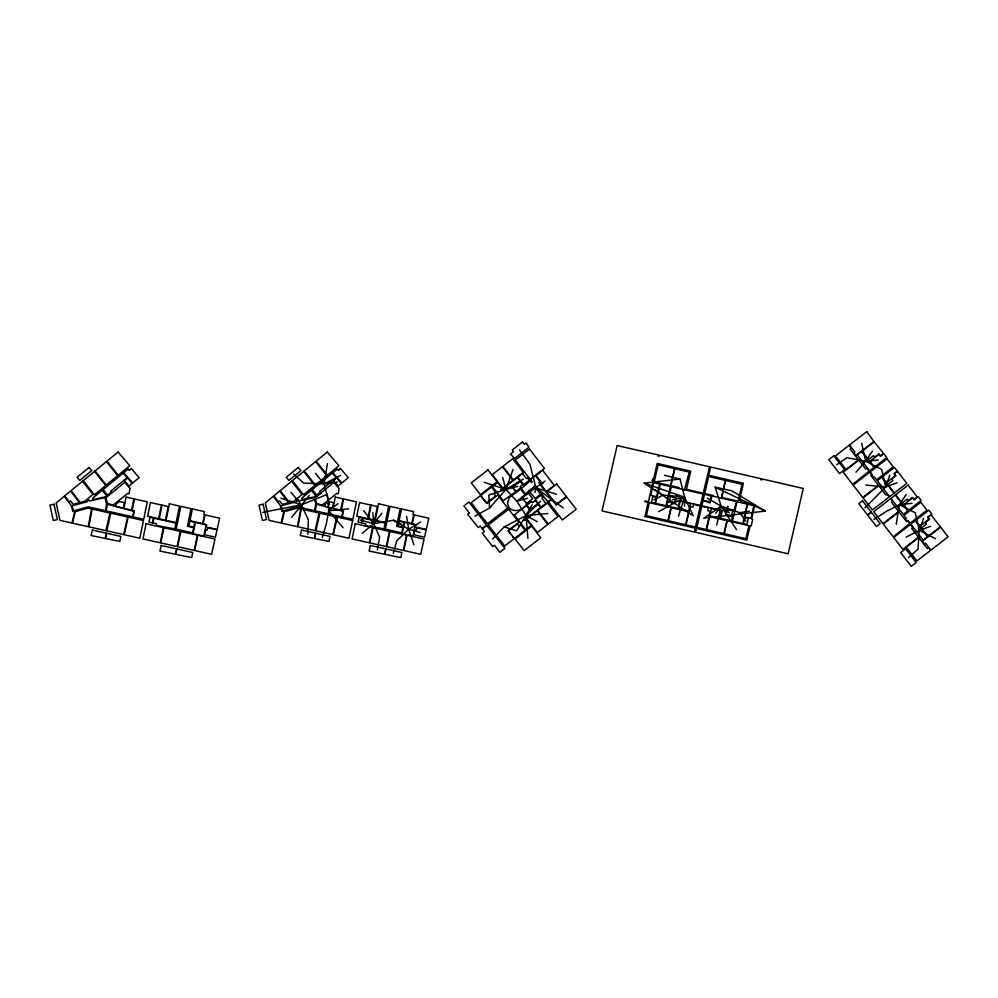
<?xml version="1.0" encoding="UTF-8"?>
<svg xmlns="http://www.w3.org/2000/svg" width="998" height="998" viewBox="0 0 998 998"><rect width="100%" height="100%" fill="white"/><g stroke="black" fill="none" stroke-linecap="round" stroke-linejoin="round"><path stroke-width="1.5" d="M684.528 506.136L684.64 497.303L680.012 479.052L664.419 475.285M307.846 534.292L308.357 519.821L301.346 504.826L291.117 492.426M896.254 524.337L899.335 504.689L906.209 494.559M327.444 463.583L324.063 483.955L329.502 504.788M262.773 512.348L301.346 504.826L327.332 494.384L328.679 510.801L326.334 523.913L322.292 537.386M377.369 549.91L379.652 537.161L373.651 523.725L363.696 510.614M652.305 480.225L652.642 478.791L653.615 479.003L657.22 463.409L690.778 471.193L686.474 489.332L703.241 493.199L709.541 466.802L659.316 455.2L659.079 456.248L657.994 455.999L658.231 454.951L617.151 445.57L602.044 510.951L694.383 532.009L695.282 528.167L644.895 516.49M644.995 516.552L648.151 502.406L644.833 501.645L645.007 500.884L648.463 501.682L653.278 480.45L652.23 480.175M674.636 468.673L670.706 485.714L674.685 468.686M678.777 488.496L678.977 487.623L654.201 481.897L658.144 464.856L689.206 472.042L684.503 489.818M725.471 480.412L721.429 498.114M725.521 480.425L721.604 497.391L738.133 501.208L742.05 484.255L708.642 476.533L704.7 493.536L713.221 495.507L713.021 496.355L711.786 496.068L710.214 502.88L703.066 500.634L701.856 505.849L722.315 510.514L720.506 518.361L731.571 520.906L732.52 516.777L725.708 515.193L726.245 511.4L727.779 506.223L727.579 509.205L733.929 510.677L736.536 501.645L713.059 496.218M716.751 525.123L721.155 506.161L715.129 487.174L731.833 490.816L765.279 511.101L703.752 518.224L721.155 506.161L739.792 512.673L749.361 511.176M534.928 492.488L535.988 487.96L529.876 464.207L519.496 449.836M393.312 553.329L396.668 540.953L408.718 529.252L420.595 521.991M678.44 516.253L684.64 497.303L644.184 483.132L680.012 479.052M513.022 469.372L505.974 489.432L489.569 508.007L474.923 516.178M864.992 507.845L885.675 486.962L889.829 475.148M923.699 518.336L919.195 530.412L918.023 549.224L908.442 557.52M532.184 504.851L516.69 530.824L504.202 526.894L492.575 539.007M872.477 451.071L865.64 461.176L855.91 472.229M715.741 513.371L721.155 506.161L729.488 512.86M291.715 517.301L309.268 495.47M362.299 533.281L373.651 523.725L381.897 513.184M540.604 501.295L526.058 515.554L504.202 526.894M131.324 468.499L129.303 470.27L128.193 469.01L123.702 472.69L132.734 482.945L139.134 477.68L131.324 468.499L129.366 470.208M340.468 468.499L338.447 470.27L337.336 469.01L332.845 472.69L341.877 482.945L348.277 477.68L340.468 468.499L338.509 470.208M123.914 480.375L127.12 477.643L123.153 473.139L103.156 489.556L107.51 495.07L111.364 491.914L110.741 491.153L123.889 480.35M333.058 480.375L336.264 477.643L332.297 473.139L312.299 489.556L316.653 495.07L320.508 491.914L319.884 491.153L333.045 480.35M128.804 486.163L132.185 483.394L127.407 477.955L124.176 480.699L128.804 486.163L124.775 481.423M315.094 497.802L333.843 482.421L338.996 488.471L338.235 493.81L336.75 493.449L322.179 505.138L316.628 503.379L315.094 497.802L321.356 492.663M337.948 486.163L341.328 483.394L336.551 477.955L333.332 480.699L337.948 486.163L333.918 481.423M482.234 497.703L480.986 495.27L491.577 487.074L495.856 492.6L494.11 493.96L495.669 495.969L486.824 502.817L484.828 501.046M469.334 512.947L467.65 514.307L478.279 527.555L480.35 525.958L481.984 528.628L486.537 525.098L468.96 502.019L463.895 505.936L469.322 513.009M871.291 461.35L870.356 462.074L874.323 467.201L886.698 457.483L883.754 453.678L880.336 456.311L878.951 454.327L870.792 460.664L871.291 461.326M885.837 482.022L886.885 481.211L887.409 481.884L895.431 475.584L893.921 473.813L897.302 471.106L894.457 467.438L882.007 477.069L894.058 493.212L889.58 496.667L877.292 480.712L881.77 477.256L887.372 484.566M343.05 527.68L328.679 510.801L338.023 503.616M544.995 481.073L516.877 501.258L505.974 489.432L502.63 477.431M836.686 464.669L847.053 457.67L865.64 461.176L878.078 460.003M873.936 519.409L886.299 511.438L899.335 504.689L912.085 503.329M523.314 479.102L505.974 489.432L488.833 495.033L489.569 508.007M658.655 511.687L684.64 497.303L693.223 515.766L644.184 483.132M653.94 499.848L663.109 495.045L684.64 497.303L672.415 499.699M340.655 475.385L324.063 483.955L303.604 483.069L293.574 473.938M906.172 537.124L919.195 530.412L930.672 526.295M865.89 485.078L885.675 486.962L897.09 482.783M527.493 498.276L516.877 501.258L526.058 515.554L527.917 538.371M517.8 486.413L505.974 489.432L484.205 482.296M360.315 520.083L373.651 523.725L393.524 520.22L400.984 524.125M337.299 482.071L324.063 483.955L315.493 473.314M328.679 510.801L348.651 508.843M547.852 513.521L526.058 515.554L537.311 521.68M420.108 532.458L408.718 529.252L393.524 520.22M556.472 494.21L535.988 487.96L563.321 507.945M280.9 498.227L301.346 504.826M715.129 487.174L765.279 511.101M935.525 538.683L919.195 530.412L915.328 512.86L899.335 504.689M707.283 498.127L721.155 506.161L736.561 529.701M655.137 489.694L663.109 495.045M522.291 497.815L526.607 503.466M510.128 533.132L512.722 536.413M482.333 497.628L484.916 500.971M739.792 512.673L745.855 521.056M413.883 544.758L408.718 529.252L406.598 516.303M885.675 486.962L881.646 469.434L865.64 461.176L861.723 443.374M372.865 512.698L373.651 523.725M507.645 501.944C507.508 513.334 521.63 512.673 526.67 504.264L526.258 503.741L532.683 498.763L528.304 493.112L521.842 498.164L521.405 497.59L525.023 494.796L520.619 489.12L509.579 497.478L507.645 501.944M129.902 488.421L129.091 493.81L127.607 493.449L113.023 505.138L107.472 503.379L105.95 497.802L124.688 482.421L129.902 488.421M106.599 503.903L105.439 510.714L88.061 506.822L73.864 510.851L71.794 505.936L87.175 501.707L88.772 499.661L89.645 500.996L104.877 497.653L106.599 503.903M107.26 504.19L106.137 510.876L132.559 516.789L133.695 511.288L107.26 504.19M315.742 503.903L314.595 510.714L297.217 506.822L283.008 510.851L280.937 505.936L296.319 501.707L297.915 499.661L298.789 500.996L314.033 497.653L315.742 503.903M316.416 504.19L315.281 510.876L341.715 516.789L342.838 511.288L316.416 504.19M91.591 508.905L88.248 526.695L72.492 523.164L75.287 511.625L88.036 508.119L91.591 508.905M92.14 509.03L88.81 526.819L105.963 530.662L109.917 513.009L92.14 509.03M187.499 526.333L193.699 527.568L192.514 532.832L176.184 529.177L180.875 506.36L190.992 508.631L187.499 526.333M300.735 508.905L297.404 526.695L281.636 523.164L284.442 511.625L297.179 508.119L300.735 508.905M301.284 509.03L297.953 526.819L315.106 530.662L319.061 513.009L301.284 509.03M396.655 526.333L402.843 527.568L401.67 532.832L385.328 529.177L390.031 506.36L400.148 508.631L396.655 526.333M124.451 502.605L123.303 508.194L115.593 506.323L116.13 504.115L119.361 501.557L124.451 502.605M126.16 497.116L123.852 508.319L131.561 510.19L133.894 498.85L126.16 497.116M134.443 498.975L132.11 510.327L134.356 510.851L133.121 516.914L143.724 519.284L147.305 501.857L134.443 498.975M143.463 520.519L139.82 538.234L124.201 534.741L128.156 517.101L143.463 520.519M146.082 523.738L142.964 538.945L160.229 542.8L163.348 527.643L146.082 523.738M150.448 502.555L147.642 516.203L158.645 518.673L161.451 505.013L150.448 502.555M149.887 517.288L148.914 522.079L152.445 522.865L153.43 518.087L149.887 517.288M153.979 518.212L152.993 522.989L156.561 523.788L156.187 525.459L174.812 528.878L175.997 523.139L153.979 518.212M162 505.138L159.193 518.798L165.443 520.195L168.25 506.572L162 505.138M163.897 527.767L160.778 542.924L177.108 546.58L180.226 531.385L163.897 527.767M169.398 503.79L165.992 520.32L176.11 522.578L179.515 506.061L169.398 503.79M180.788 531.51L177.656 546.704L194.236 550.422L197.392 535.103L180.788 531.51M189.857 521.156L188.847 526.083L193.824 527.006L194.884 522.291L189.857 521.156M192.364 508.93L189.944 520.744L202.644 523.588L204.615 514.831L203.854 514.656L204.44 511.637L192.364 508.93M197.804 535.19L194.66 550.509L211.564 554.302L214.969 539.095L197.804 535.19M206.137 524.811L203.804 536.101L193.051 533.693L195.433 522.416L206.137 524.811M205.526 529.901L204.528 534.753L215.393 537.186L217.04 529.838L207.596 527.73L207.085 530.2L205.526 529.901M206.549 524.898L206.124 526.956L217.127 529.427L219.647 518.199L205.027 514.918L203.068 523.688L206.648 524.923M333.594 502.605L332.446 508.194L324.749 506.323L325.286 504.115L328.504 501.557L333.594 502.605M335.303 497.116L332.995 508.319L340.705 510.19L343.038 498.85L335.303 497.116M343.599 498.975L341.254 510.327L343.512 510.851L342.264 516.914L352.868 519.284L356.448 501.857L343.599 498.975M352.618 520.519L348.976 538.234L333.344 534.741L337.299 517.101L352.618 520.519M355.238 523.738L352.107 538.945L369.372 542.8L372.491 527.643L355.238 523.738M359.592 502.555L356.785 516.203L367.788 518.673L370.595 505.013L359.592 502.555M359.043 517.288L358.057 522.079L361.588 522.865L362.573 518.087L359.043 517.288M363.122 518.212L362.149 522.989L365.705 523.788L365.33 525.459L383.968 528.878L385.141 523.139L363.122 518.212M371.156 505.138L368.337 518.798L374.587 520.195L377.394 506.572L371.156 505.138M373.04 527.767L369.921 542.924L386.251 546.58L389.382 531.385L373.04 527.767M378.541 503.79L375.148 520.32L385.253 522.578L388.659 506.061L378.541 503.79M389.931 531.51L386.8 546.704L403.392 550.422L406.535 535.103L389.931 531.51M399 521.156L397.99 526.083L402.967 527.006L404.028 522.291L399 521.156M401.508 508.93L399.088 520.744L411.8 523.588L413.758 514.831L412.96 514.656L413.584 511.637L401.508 508.93M406.959 535.19L403.803 550.509L420.707 554.302L424.113 539.095L406.959 535.19M415.28 524.811L412.96 536.101L402.194 533.693L404.577 522.416L415.28 524.811M414.669 529.901L413.671 534.753L424.537 537.186L426.183 529.838L416.74 527.73L416.228 530.2L414.669 529.901M415.692 524.898L415.268 526.956L426.271 529.427L428.791 518.199L414.17 514.918L412.211 523.688L415.792 524.923M92.352 530.05L91.117 535.539L105.189 538.421L106.362 533.182L92.352 530.05M110.741 513.197L106.786 530.836L123.652 534.616L127.594 516.976L110.741 513.197M106.636 533.244L105.464 538.483L119.81 541.427L120.92 536.437L106.636 533.244M161.214 545.469L159.954 551.071L175.386 554.239L176.584 548.9L161.214 545.469M176.871 548.975L175.673 554.302L191.641 557.583L192.776 552.53L176.871 548.975M301.496 530.05L300.273 535.539L314.333 538.421L315.505 533.182L301.496 530.05M319.884 513.197L315.929 530.836L332.796 534.616L336.75 516.976L319.884 513.197M315.792 533.244L314.62 538.483L328.953 541.427L330.064 536.437L315.792 533.244M370.358 545.469L369.098 551.071L384.542 554.239L385.727 548.9L370.358 545.469M386.014 548.975L384.816 554.302L400.797 557.583L401.92 552.53L386.014 548.975M653.653 482.683L650.721 495.332L656.622 496.692L659.541 484.042L653.653 482.683M649.361 502.693L646.367 515.692L667.949 520.682L670.955 507.683L649.361 502.693M652.804 496.53L651.457 502.368L655.025 503.192L656.459 497.378L652.804 496.53M656.31 499.649L655.474 503.304L665.94 505.712L670.369 486.55L660.414 484.242L656.31 499.649M667.787 501.907L666.864 505.936L678.141 508.531L679.613 500.684L700.409 505.487L703.054 494.047L671.292 486.762L669.196 495.819L675.758 497.216L676.756 494.521L675.783 500.223L674.685 503.516L667.787 501.907M670.382 496.443L669.147 501.819L674.436 502.942L675.683 497.565L670.382 496.443M671.267 507.757L668.261 520.756L685.626 524.761L688.632 511.762L671.267 507.757M680.249 501.258L678.553 508.631L688.807 511.001L690.504 503.628L680.249 501.258M690.254 506.622L686.038 524.861L695.431 527.031L700.309 505.899L693.535 504.327L692.861 507.209L690.254 506.622M696.467 528.441L695.581 532.283L788.158 553.803L803.253 488.459L762.098 478.953L761.873 479.926L760.775 479.664L761 478.703L710.626 467.052L708.717 475.347L743.41 483.306L739.518 500.16L740.753 500.447L740.591 501.782L754.738 505.038L751.631 519.11L752.741 519.334L751.22 525.884L750.172 525.647L746.778 540.068L696.467 528.441M701.769 506.26L696.891 527.368L706.172 529.514L710.389 511.263L707.769 510.689L708.443 507.807L701.769 506.26M704.513 494.384L703.153 500.272L710.065 501.869L711.424 495.981L704.513 494.384M709.578 516.64L706.584 529.614L723.924 533.618L726.918 520.644L709.578 516.64M711.462 508.506L709.765 515.879L720.007 518.236L721.716 510.876L711.462 508.506M727.505 509.566L726.257 514.943L731.472 516.153L732.719 510.776L727.505 509.566M727.255 520.719L724.249 533.693L745.868 538.683L748.874 525.709L727.255 520.719M736.948 501.732L732.495 521.131L743.011 523.563L747.065 504.077L736.948 501.732M747.477 504.165L744.932 516.902L750.983 518.311L753.902 505.649L747.477 504.165M744.758 517.638L743.373 523.638L746.941 524.461L748.325 518.473L744.758 517.638M72.941 511.201L74.576 512.174L71.943 523.039L59.98 520.357L56.138 502.892L64.171 496.305L70.933 505.163L72.941 511.201M282.097 511.201L283.719 512.174L281.087 523.039L269.123 520.357L265.281 502.892L273.315 496.305L280.089 505.163L282.097 511.201M89.084 467.463L77.145 477.269L79.74 480.437L91.741 470.594L89.084 467.463M70.571 491.053L64.708 495.856L69.336 501.907L70.534 500.946L73.166 504.389L79.441 502.668L70.571 491.053M82.485 481.273L71.108 490.604L80.177 502.468L84.73 501.221L92.914 494.447L82.485 481.273M94.523 471.38L83.246 480.649L94.411 494.746L105.688 485.477L94.523 471.38M106.462 461.587L95.072 470.931L106.237 485.028L117.627 475.684L106.462 461.587M118.101 452.032L107.011 461.138L118.176 475.235L129.752 465.729L118.101 452.032M102.283 490.268L92.664 498.164L93.238 499.487L105.376 496.817L106.649 495.781L102.283 490.268M298.227 467.463L286.289 477.269L288.884 480.437L300.885 470.594L298.227 467.463M279.714 491.053L273.864 495.856L278.479 501.907L279.69 500.946L282.322 504.389L288.584 502.668L279.714 491.053M291.628 481.273L280.263 490.604L289.32 502.468L293.874 501.221L302.057 494.447L291.628 481.273M303.666 471.38L292.389 480.649L303.554 494.746L314.832 485.477L303.666 471.38M315.605 461.587L304.215 470.931L315.38 485.028L326.77 475.684L315.605 461.587M327.244 452.032L316.154 461.138L327.319 475.235L338.896 465.729L327.244 452.032M311.426 490.268L301.82 498.164L302.382 499.487L314.532 496.817L315.792 495.781L311.426 490.268M897.489 471.343L894.433 473.788L895.942 475.747L891.676 478.99L892.836 480.487L887.733 484.541L894.295 493.024L906.783 483.356L897.489 471.343M927.579 517.313L929.001 519.16L920.842 525.559L920.218 524.761L919.308 525.484L915.49 520.544L928.876 510.19L931.82 514.007L927.566 517.301M931.109 514.868L928.003 517.363L929.512 519.309L925.246 522.565L926.394 524.062L921.304 528.117L927.828 536.55L940.365 526.844L931.109 514.868M920.967 528.117L927.591 536.737L923.2 540.13L910.8 524.175L915.253 520.731L920.967 528.117M522.54 441.989L512.248 449.961L513.533 451.62L510.452 454.003L514.606 458.444L528.965 447.279L526.071 443L524.262 444.397L522.54 441.989M487.972 469.933L471.268 482.845L480.412 494.659L497.141 481.71L487.972 469.933M502.456 466.677L492.288 474.586L502.805 488.172L512.984 480.288L502.456 466.677M512.722 458.731L502.817 466.403L513.346 480.013L523.226 472.366L512.722 458.731M529.514 449.1L515.342 460.066L530.2 479.327L544.434 468.361L529.514 449.1M480.562 495.544L471.193 502.755L487.436 523.738L507.77 508.007L497.74 495.033L486.75 503.541L480.562 495.544M497.653 482.371L492.326 486.5L503.291 500.672L515.667 491.715L512.111 487.124L520.058 480.974L517.351 477.493L500.647 490.417L502.381 488.496L497.653 482.371M522.59 473.439L517.712 477.206L523.526 484.729L529.264 480.288L527.493 477.98L526.632 478.653L522.59 473.439M520.307 481.31L512.71 487.199L516.003 491.453L520.881 487.673L520.083 486.637L522.802 484.529L520.307 481.31M535.452 475.796L530.449 479.664L532.171 481.884L531.46 482.446L530.225 480.836L521.368 488.546L525.509 493.898L535.29 485.664L547.852 501.894L551.507 499.062L538.883 482.795L540.118 481.834L535.452 475.796M542.588 470.27L536.026 475.36L540.953 481.722L539.469 482.87L540.592 484.317L542.974 483.044L540.866 484.679L546.23 491.602L554.277 485.365L542.588 470.27M534.841 486.637L528.99 491.166L535.277 498.364L540.679 494.185L534.841 486.637M486.837 525.497L482.284 529.015L484.566 531.41L482.321 533.157L492.713 546.592L494.434 545.27L499.886 552.318L504.913 548.426L486.837 525.497M508.693 509.192L488.359 524.936L504.664 546.006L514.195 538.633L512.573 536.537L514.594 538.334L525.01 530.275L520.769 524.798L519.147 526.058L517.488 523.925L508.681 530.749L509.978 533.244L507.982 530.662L518.823 522.278L508.693 509.192M526.495 505.462L514.307 514.893L525.759 529.689L531.198 525.484L526.383 519.272L523.987 520.457L540.691 507.52L538.034 504.102L530.138 510.215L526.495 505.462M531.56 501.532L526.832 505.2L530.237 509.604L537.785 503.765L535.265 500.509L532.483 502.668L531.56 501.532M541.053 495.145L535.165 499.699L541.028 507.271L545.931 503.466L541.902 498.264L542.875 497.503L541.053 495.145M556.697 484.03L546.567 491.864L556.26 504.377L566.377 496.542L556.697 484.03M551.819 499.449L548.501 502.006L562.361 519.921L576.183 509.217L566.689 496.942L556.173 505.075L551.819 499.449M537.286 510.839L526.807 518.948L537.323 532.533L547.802 524.424L537.286 510.839M547.478 502.955L537.71 510.514L548.226 524.1L557.982 516.54L547.478 502.955M531.684 526.108L515.105 538.932L524.15 550.634L540.729 537.797L531.684 526.108M833.792 455.837L828.789 459.666L839.543 473.576L844.533 469.596L833.792 455.837M849.086 445.32L835.451 455.874L846.017 469.547L858.579 459.829L850.196 449.063L851.306 448.202L849.086 445.32M866.726 431.672L849.46 445.033L854.862 451.957L853.752 452.818L855.797 455.462L873.949 441.578L866.726 431.672M861.698 451.445L857.207 454.926L869.545 470.906L874.086 467.388L861.698 451.445M874.136 441.827L861.948 451.258L868.397 459.604L873.549 455.624L874.759 457.184L878.976 453.878L880.486 455.824L883.567 453.441L874.136 441.827M858.829 460.14L843.173 472.179L852.604 484.379L869.183 471.181L866.95 468.287L865.802 469.172L858.829 460.14M869.907 472.116L853.165 485.103L862.783 497.528L878.477 485.377L870.83 475.46L871.878 474.661L869.907 472.116M887.06 458.855L870.268 471.842L873.337 477.593L874.298 476.844L876.568 479.776L893.247 466.864L887.06 458.855M878.727 485.689L863.02 497.84L872.402 509.966L889.23 496.942L887.06 494.135L885.937 495.008L878.727 485.689M862.472 500.771L858.779 503.628L867.511 514.918L871.204 512.049L862.472 500.771M871.416 512.336L867.724 515.193L876.444 526.47L880.136 523.613L871.416 512.336M890.578 498.688L873.749 511.712L882.993 523.663L898.674 511.537L891.576 502.368L892.736 501.47L890.578 498.688M895.368 494.983L890.94 498.414L903.277 514.369L907.731 510.914L895.368 494.983M908.13 485.115L895.605 494.796L902.042 503.117L907.182 499.137L908.392 500.697L912.534 497.453L914.081 499.462L917.299 496.967L908.13 485.115M912.496 497.915L904.425 504.177L905.124 505.113L904.188 505.836L907.968 510.726L921.179 500.397L918.247 496.605L914.018 499.886L912.496 497.915M898.911 511.862L883.242 523.975L893.222 536.874L909.727 523.501L907.743 520.931L906.745 521.729L898.911 511.862M920.855 502.281L904.001 515.305L906.234 518.187L905.211 518.985L906.858 521.106L907.881 520.37L910.076 523.226L926.955 510.165L920.855 502.281M910.438 524.449L893.659 537.448L902.878 549.374L918.497 537.174L911.71 528.391L912.821 527.53L910.438 524.449M918.746 537.485L906.246 547.154L916.913 560.963L930.51 550.434L928.365 547.653L927.267 548.501L918.746 537.485M905.673 548.738L900.645 552.605L911.249 566.328L916.102 562.523L905.673 548.738M940.553 527.081L922.289 541.265L924.46 544.085L925.595 543.211L930.872 550.16L948.1 536.837L940.553 527.081M53.992 504.215L49.9 505.113L53.268 520.469L57.373 519.571L53.992 504.215M263.148 504.215L259.043 505.113L262.412 520.469L266.516 519.571L263.148 504.215"/></g></svg>
